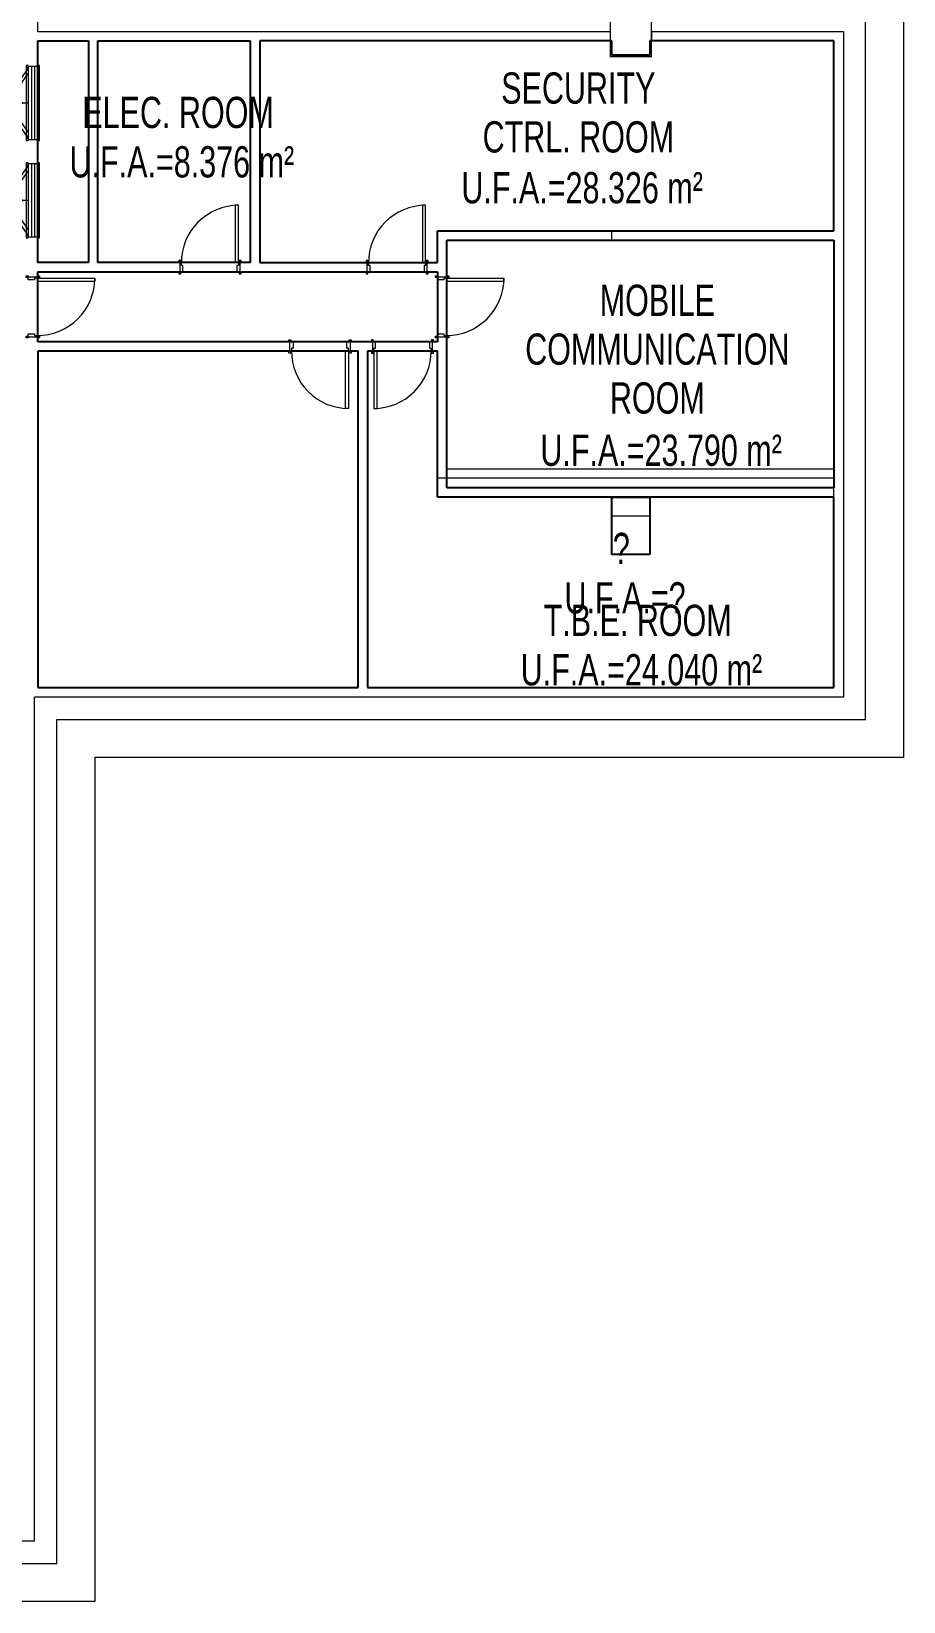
# Model space of a CAD drawing. Header units: millimetres. Extents: x 35540 to 832230, y -10956 to 416550.
# Drawn here: x 78889 to 92639, y -8643 to 16097 of the extents above; entities that cross this region are included whole.
import ezdxf

# ---------------------------------------------------------------- set-up
doc = ezdxf.new("R2010")
doc.units = ezdxf.units.MM
for name, color, linetype, lineweight in [('A-AREA-BNDY', 1, 'Continuous', 18), ('A-AREA-IDEN', 2, 'Continuous', 15), ('A-DOOR', 31, 'Continuous', 5), ('A-DOOR-FRAM', 31, 'Continuous', 15), ('A-FLOR', 192, 'Continuous', 5), ('A-WALL', 113, 'Continuous', 5), ('S-COLS', 52, 'Continuous', 5)]:
    doc.layers.add(name, color=color, linetype=linetype, lineweight=lineweight)
doc.styles.add('Arial_1', font='arial.ttf', dxfattribs={"width": 0.7, "height": 491.766467})

# ---------------------------------------------------------------- blocks, each defined once
blk = doc.blocks.new('DLN-Double Door-AP - _AP09_ 1100 x 2100 _WH_-14591878-G_F U_F_A_')
at = {"layer": 'A-DOOR'}
for p, q in [((575, 75), (-575, 75)), ((-575, 75), (-575, 25)), ((-575, 25), (-575, -25)), ((-575, 25), (575, 25)), ((575, 25), (575, 75)), ((575, -25), (575, 25)), ((-575, -25), (-575, -75)), ((-575, -25), (575, -25)), ((-575, -75), (575, -75)), ((-550, -75), (-99, -390)), ((-71, -350), (-463, -75)), ((71, -350), (463, -75)), ((550, -75), (99, -390)), ((575, -75), (575, -25)), ((-99, -390), (-71, -350)), ((99, -390), (71, -350))]:
    blk.add_line(p, q, dxfattribs=at)
for centre, start, end in [((-550, -75), 325, 359.9926), ((550, -75), 180.0074, 215)]:
    blk.add_arc(centre, 550, start, end, dxfattribs=at)
at = {"layer": 'A-DOOR-FRAM'}
for p, q in [((-560, 105), (-590, 105)), ((-590, 105), (-590, 75)), ((-590, 75), (-575, 75)), ((-560, 75), (-560, 105)), ((560, 105), (560, 75)), ((590, 105), (560, 105)), ((581, 75), (590, 75)), ((590, 75), (590, 105)), ((-575, -75), (-590, -75)), ((-590, -75), (-590, -105)), ((-590, -105), (-560, -105)), ((-560, -105), (-560, -75)), ((560, -75), (560, -105)), ((560, -105), (590, -105)), ((590, -75), (581, -75)), ((590, -105), (590, -75))]:
    blk.add_line(p, q, dxfattribs=at)
at = {"layer": 'A-DOOR-FRAM', "lineweight": 5}
for p, q in [((560, 105), (-560, 105)), ((-560, -105), (560, -105))]:
    blk.add_line(p, q, dxfattribs=at)
blk = doc.blocks.new('DLN-Double Door-AP - _AP09_ 1100 x 2100 _WH_-V1-G_F U_F_A_')
at = {"layer": 'A-DOOR'}
for p, q in [((575, 75), (-575, 75)), ((-575, 75), (-575, 25)), ((-575, 25), (-575, -25)), ((-575, 25), (575, 25)), ((575, 25), (575, 75)), ((575, -25), (575, 25)), ((-575, -25), (-575, -75)), ((-575, -25), (575, -25)), ((-575, -75), (575, -75)), ((-550, -75), (-99, -390)), ((-71, -350), (-463, -75)), ((71, -350), (463, -75)), ((550, -75), (99, -390)), ((575, -75), (575, -25)), ((-99, -390), (-71, -350)), ((99, -390), (71, -350))]:
    blk.add_line(p, q, dxfattribs=at)
for centre, start, end in [((-550, -75), 325, 359.9926), ((550, -75), 180.0074, 215)]:
    blk.add_arc(centre, 550, start, end, dxfattribs=at)
at = {"layer": 'A-DOOR-FRAM'}
for p, q in [((-560, 105), (-590, 105)), ((-590, 105), (-590, 75)), ((-590, 75), (-575, 75)), ((-560, 75), (-560, 105)), ((560, 105), (560, 75)), ((590, 105), (560, 105)), ((575, 75), (590, 75)), ((590, 75), (590, 105)), ((-575, -75), (-590, -75)), ((-590, -75), (-590, -105)), ((-590, -105), (-560, -105)), ((-560, -105), (-560, -75)), ((560, -75), (560, -105)), ((560, -105), (590, -105)), ((590, -75), (575, -75)), ((590, -105), (590, -75))]:
    blk.add_line(p, q, dxfattribs=at)
at = {"layer": 'A-DOOR-FRAM', "lineweight": 5}
for p, q in [((560, 105), (-560, 105)), ((-560, -105), (560, -105))]:
    blk.add_line(p, q, dxfattribs=at)
blk = doc.blocks.new('DLN-Single Door__X01_ - _M05a_ 900 x 2450 _WH_-16935530-G_F U_F_A_')
at = {"layer": 'A-DOOR'}
for p, q in [((-450, 975), (-400, 975)), ((-450, 75), (-450, 975)), ((-400, 975), (-400, 75)), ((-490, 105), (-460, 105)), ((-490, 75), (-490, 105)), ((-460, 75), (-490, 75)), ((-460, 105), (-460, 75)), ((-400, 75), (-450, 75)), ((460, 75), (460, 105)), ((460, 105), (490, 105)), ((490, 75), (460, 75)), ((490, 105), (490, 75)), ((-490, -75), (-460, -75)), ((-490, -105), (-490, -75)), ((-460, -105), (-490, -105)), ((-460, -75), (-460, -105)), ((460, -105), (460, -75)), ((460, -75), (490, -75)), ((490, -105), (460, -105)), ((490, -75), (490, -105))]:
    blk.add_line(p, q, dxfattribs=at)
blk.add_arc((-450, 75), 900, 359.5, 90, dxfattribs=at)
at = {"layer": 'A-DOOR-FRAM'}
for p, q in [((-475, 75), (-450, 75)), ((-475, -75), (-475, 75)), ((-450, 75), (-450, 25)), ((-450, 25), (-425, 25)), ((-425, 25), (-425, -75)), ((425, 25), (450, 25)), ((425, -75), (425, 25)), ((450, 75), (475, 75)), ((450, 25), (450, 75)), ((475, 75), (475, -75)), ((-425, -75), (-475, -75)), ((475, -75), (425, -75))]:
    blk.add_line(p, q, dxfattribs=at)
blk = doc.blocks.new('DLN-Single Door__X01_ - _M02_ 900 x 2450 _WH_-16935526-G_F U_F_A_')
at = {"layer": 'A-DOOR'}
for p, q in [((-460, 105), (-490, 105)), ((-490, 105), (-490, 75)), ((-490, 75), (-460, 75)), ((-460, 75), (-460, 105)), ((490, 105), (460, 105)), ((460, 105), (460, 75)), ((460, 75), (490, 75)), ((490, 75), (490, 105)), ((-460, -75), (-490, -75)), ((-490, -75), (-490, -105)), ((-490, -105), (-460, -105)), ((-460, -105), (-460, -75)), ((-400, -75), (-450, -75)), ((-450, -75), (-450, -975)), ((-400, -975), (-400, -75)), ((490, -75), (460, -75)), ((460, -75), (460, -105)), ((460, -105), (490, -105)), ((490, -105), (490, -75)), ((-450, -975), (-400, -975))]:
    blk.add_line(p, q, dxfattribs=at)
blk.add_arc((-450, -75), 900, 270, 0.5, dxfattribs=at)
at = {"layer": 'A-DOOR-FRAM'}
for p, q in [((-425, 75), (-475, 75)), ((-475, 75), (-475, -75)), ((-425, -25), (-425, 75)), ((425, 75), (425, -25)), ((475, 75), (425, 75)), ((475, -75), (475, 75)), ((-475, -75), (-450, -75)), ((-450, -75), (-450, -25)), ((-450, -25), (-425, -25)), ((425, -25), (450, -25)), ((450, -25), (450, -75)), ((450, -75), (475, -75))]:
    blk.add_line(p, q, dxfattribs=at)
blk = doc.blocks.new('DLN-Single Door__X01_ - _M02a_ 900 x 2450 _WH_-16935525-G_F U_F_A_')
at = {"layer": 'A-DOOR'}
for p, q in [((-450, 975), (-400, 975)), ((-450, 75), (-450, 975)), ((-400, 975), (-400, 75)), ((-490, 105), (-460, 105)), ((-490, 75), (-490, 105)), ((-460, 75), (-490, 75)), ((-460, 105), (-460, 75)), ((-400, 75), (-450, 75)), ((460, 75), (460, 105)), ((460, 105), (490, 105)), ((490, 75), (460, 75)), ((490, 105), (490, 75)), ((-490, -75), (-460, -75)), ((-490, -105), (-490, -75)), ((-460, -105), (-490, -105)), ((-460, -75), (-460, -105)), ((460, -105), (460, -75)), ((460, -75), (490, -75)), ((490, -105), (460, -105)), ((490, -75), (490, -105))]:
    blk.add_line(p, q, dxfattribs=at)
blk.add_arc((-450, 75), 900, 359.5, 90, dxfattribs=at)
at = {"layer": 'A-DOOR-FRAM'}
for p, q in [((-475, 75), (-450, 75)), ((-475, -75), (-475, 75)), ((-450, 75), (-450, 25)), ((-450, 25), (-425, 25)), ((-425, 25), (-425, -75)), ((425, 25), (450, 25)), ((425, -75), (425, 25)), ((450, 75), (475, 75)), ((450, 25), (450, 75)), ((475, 75), (475, -75)), ((-425, -75), (-475, -75)), ((475, -75), (425, -75))]:
    blk.add_line(p, q, dxfattribs=at)

msp = doc.modelspace()

# ---------------------------------------------------------------- linework, layer by layer
at = {"layer": 'A-AREA-BNDY', "color": 7, "lineweight": 25}
for p, q in [((78989.3, 15947.5), (79789.3, 15947.5)), ((78989.3, 12457.5), (78989.3, 15947.5)), ((79789.3, 15947.5), (79789.3, 12457.5)), ((79939.3, 15947.5), (82339.3, 15947.5)), ((79939.3, 12457.5), (79939.3, 15947.5)), ((82339.3, 15947.5), (82339.3, 12457.5)), ((82489.3, 15947.5), (82489.3, 12457.5)), ((88039.3, 15947.5), (82489.3, 15947.5)), ((88039.3, 15724.2), (88039.3, 15947.5)), ((91539.3, 15947.5), (88639.3, 15947.5)), ((88639.3, 15947.5), (88639.3, 15724.2)), ((91539.3, 12957.5), (91539.3, 15947.5)), ((88639.3, 15724.2), (88039.3, 15724.2)), ((85289.3, 12457.5), (85289.3, 12957.5)), ((85289.3, 12957.5), (91539.3, 12957.5)), ((85439.3, 12807.5), (91539.3, 12807.5)), ((85439.3, 8907.5), (85439.3, 12807.5)), ((91539.3, 12807.5), (91539.3, 8907.5)), ((79789.3, 12457.5), (78989.3, 12457.5)), ((82339.3, 12457.5), (79939.3, 12457.5)), ((82489.3, 12457.5), (85289.3, 12457.5)), ((78989.3, 12307.5), (85289.3, 12307.5)), ((78989.3, 11207.5), (78989.3, 12307.5)), ((85289.3, 12307.5), (85289.3, 11207.5)), ((85289.3, 11207.5), (78989.3, 11207.5)), ((78989.3, 11057.5), (78989.3, 5757.5)), ((84039.3, 11057.5), (78989.3, 11057.5)), ((84039.3, 5757.5), (84039.3, 11057.5)), ((84189.3, 11057.5), (84189.3, 5757.5)), ((85289.3, 11057.5), (84189.3, 11057.5)), ((85289.3, 8757.5), (85289.3, 11057.5)), ((91539.3, 8907.5), (85439.3, 8907.5)), ((88639.3, 8757.5), (85289.3, 8757.5)), ((88039.3, 7857.5), (88039.3, 8757.5)), ((88039.3, 8757.5), (88639.3, 8757.5)), ((91539.3, 8757.5), (88639.3, 8757.5)), ((88639.3, 8757.5), (88639.3, 7857.5)), ((91539.3, 5757.5), (91539.3, 8757.5)), ((88639.3, 7857.5), (88039.3, 7857.5)), ((78989.3, 5757.5), (84039.3, 5757.5)), ((84189.3, 5757.5), (91539.3, 5757.5))]:
    msp.add_line(p, q, dxfattribs=at)
at = {"layer": 'A-FLOR'}
for p, q in [((81254.3, 12457.5), (82154.3, 12457.5)), ((84204.3, 12457.5), (85104.3, 12457.5)), ((82129.3, 12307.5), (81279.3, 12307.5)), ((85079.3, 12307.5), (84229.3, 12307.5)), ((85289.3, 11332.5), (85289.3, 12182.5)), ((85439.3, 12207.5), (85439.3, 11307.5)), ((83014.3, 11207.5), (83864.3, 11207.5)), ((84314.3, 11207.5), (85164.3, 11207.5)), ((83889.3, 11057.5), (82989.3, 11057.5)), ((85189.3, 11057.5), (84289.3, 11057.5))]:
    msp.add_line(p, q, dxfattribs=at)
at = {"layer": 'A-WALL', "lineweight": 18}
for p, q in [((92039.3, 5257.5), (92039.3, 31607.5)), ((92639.3, 31007.5), (92639.3, 4657.5)), ((78989.3, 16097.5), (78989.3, 22493)), ((78989.3, 16097.5), (88014.3, 16097.5)), ((88014.3, 16097.5), (88014.3, 15947.5)), ((88664.3, 16097.5), (91689.3, 16097.5)), ((88664.3, 16097.5), (88664.3, 15947.5)), ((91689.3, 16097.5), (91689.3, 5607.5)), ((79789.3, 15947.5), (78989.3, 15947.5)), ((78989.3, 15560), (78989.3, 15947.5)), ((79789.3, 12457.5), (79789.3, 15947.5)), ((79939.3, 15947.5), (79939.3, 12457.5)), ((82339.3, 15947.5), (79939.3, 15947.5)), ((82339.3, 12457.5), (82339.3, 15947.5)), ((82489.3, 15947.5), (82489.3, 12457.5)), ((88014.3, 15947.5), (82489.3, 15947.5)), ((91539.3, 15947.5), (88664.3, 15947.5)), ((91539.3, 12957.5), (91539.3, 15947.5)), ((78989.3, 14380), (78989.3, 14025)), ((85289.3, 12957.5), (85289.3, 12457.5)), ((85289.3, 12957.5), (91539.3, 12957.5)), ((88039.3, 12807.5), (88039.3, 12957.5)), ((78989.3, 12845), (78989.3, 12457.5)), ((85439.3, 12807.5), (85439.3, 12247.5)), ((91539.3, 12807.5), (85439.3, 12807.5)), ((91539.3, 9207.5), (91539.3, 12807.5)), ((78989.3, 12457.5), (79789.3, 12457.5)), ((79939.3, 12457.5), (81214.3, 12457.5)), ((82339.3, 12457.5), (82194.3, 12457.5)), ((84164.3, 12457.5), (82489.3, 12457.5)), ((85289.3, 12457.5), (85144.3, 12457.5)), ((78989.3, 12307.5), (81214.3, 12307.5)), ((78989.3, 12307.5), (78989.3, 12247.5)), ((82194.3, 12307.5), (84164.3, 12307.5)), ((85289.3, 12307.5), (85144.3, 12307.5)), ((85289.3, 12307.5), (85289.3, 12247.5)), ((78989.3, 11207.5), (78989.3, 11267.5)), ((78989.3, 11207.5), (82949.3, 11207.5)), ((84249.3, 11207.5), (83929.3, 11207.5)), ((85289.3, 11207.5), (85229.3, 11207.5)), ((85289.3, 11207.5), (85289.3, 11267.5)), ((85439.3, 9207.5), (85439.3, 11267.5)), ((82949.3, 11057.5), (78989.3, 11057.5)), ((78989.3, 5757.5), (78989.3, 11057.5)), ((83929.3, 11057.5), (84039.3, 11057.5)), ((84039.3, 5757.5), (84039.3, 11057.5)), ((84189.3, 11057.5), (84189.3, 5757.5)), ((84189.3, 11057.5), (84249.3, 11057.5)), ((85229.3, 11057.5), (85289.3, 11057.5)), ((85289.3, 9057.5), (85289.3, 11057.5)), ((85439.3, 9207.5), (91539.3, 9207.5)), ((91539.3, 9057.5), (85289.3, 9057.5)), ((91539.3, 5757.5), (91539.3, 9057.5)), ((78989.3, 5757.5), (84039.3, 5757.5)), ((84189.3, 5757.5), (91539.3, 5757.5)), ((78939.3, -7692.5), (78939.3, 5607.5)), ((91689.3, 5607.5), (78939.3, 5607.5)), ((79289.3, 5257.5), (92039.3, 5257.5)), ((79289.3, -8042.5), (79289.3, 5257.5)), ((92639.3, 4657.5), (79889.3, 4657.5)), ((79889.3, 4657.5), (79889.3, -8642.5)), ((78939.3, -7692.5), (67006.8, -7692.5)), ((67006.8, -8042.5), (79289.3, -8042.5)), ((79889.3, -8642.5), (75232.4, -8642.5))]:
    msp.add_line(p, q, dxfattribs=at)
at = {"layer": 'A-WALL'}
msp.add_line((78989.3, 12207.5), (78989.3, 11307.5), dxfattribs=at)
at = {"layer": 'S-COLS', "color": 253, "lineweight": 20}
for p, q in [((88014.3, 16349.2), (88014.3, 15699.2)), ((88664.3, 15699.2), (88664.3, 16349.2)), ((88664.3, 15699.2), (88014.3, 15699.2)), ((88639.3, 8457.5), (88039.3, 8457.5)), ((88039.3, 8457.5), (88039.3, 7857.5)), ((88639.3, 7857.5), (88639.3, 8457.5)), ((88639.3, 7857.5), (88039.3, 7857.5))]:
    msp.add_line(p, q, dxfattribs=at)

# ---------------------------------------------------------------- block references
at = {"layer": 'A-DOOR'}
for name, p, rotation in [('DLN-Double Door-AP - _AP09_ 1100 x 2100 _WH_-14591878-G_F U_F_A_', (78914.3, 14970), 270), ('DLN-Double Door-AP - _AP09_ 1100 x 2100 _WH_-V1-G_F U_F_A_', (78914.3, 13435), 270), ('DLN-Single Door__X01_ - _M02_ 900 x 2450 _WH_-16935526-G_F U_F_A_', (81704.3, 12382.5), 180), ('DLN-Single Door__X01_ - _M02_ 900 x 2450 _WH_-16935526-G_F U_F_A_', (84654.3, 12382.5), 180), ('DLN-Single Door__X01_ - _M05a_ 900 x 2450 _WH_-16935530-G_F U_F_A_', (78914.3, 11757.5), 270), ('DLN-Single Door__X01_ - _M02a_ 900 x 2450 _WH_-16935525-G_F U_F_A_', (85364.3, 11757.5), 270), ('DLN-Single Door__X01_ - _M02a_ 900 x 2450 _WH_-16935525-G_F U_F_A_', (83439.3, 11132.5), 180)]:
    msp.add_blockref(name, p, dxfattribs=dict(at, rotation=rotation))
msp.add_blockref('DLN-Single Door__X01_ - _M02_ 900 x 2450 _WH_-16935526-G_F U_F_A_', (84739.3, 11132.5), dxfattribs=at)

# ---------------------------------------------------------------- texts
at = {"layer": 'A-AREA-IDEN', "lineweight": 5, "attachment_point": 2, "line_spacing_factor": 0.938532, "style": 'Arial_1'}
for s, insert, char_height, width in [('SECURITY\\PCTRL. ROOM', (87511.8, 15451), 491.77, 3564), ('ELEC. ROOM', (81201.7, 15066.8), 491.77, 3564), ('U.F.A.=8.376 m²', (81261.1, 14288.5), 491.766, 4176), ('U.F.A.=28.326 m²', (87571.3, 13880.4), 491.766, 4494), ('MOBILE\\PCOMMUNICATION\\PROOM', (88757.2, 12106.8), 491.766, 4914), ('U.F.A.=23.790 m²', (88816.6, 9743.9), 491.766, 4494), ('\\fArial|b0|i0|c134|p34|;\\W.7;?', (88188.7, 8197.5), 491.766, 318), ('U.F.A.=?', (88248.2, 7419.2), 491.77, 2250), ('T.B.E. ROOM', (88446.8, 7063.8), 491.766, 3498), ('U.F.A.=24.040 m²', (88506.3, 6285.5), 491.766, 4494)]:
    msp.add_mtext(s, dxfattribs=dict(at, insert=insert, char_height=char_height, width=width))

doc.saveas('drawing.dxf')
